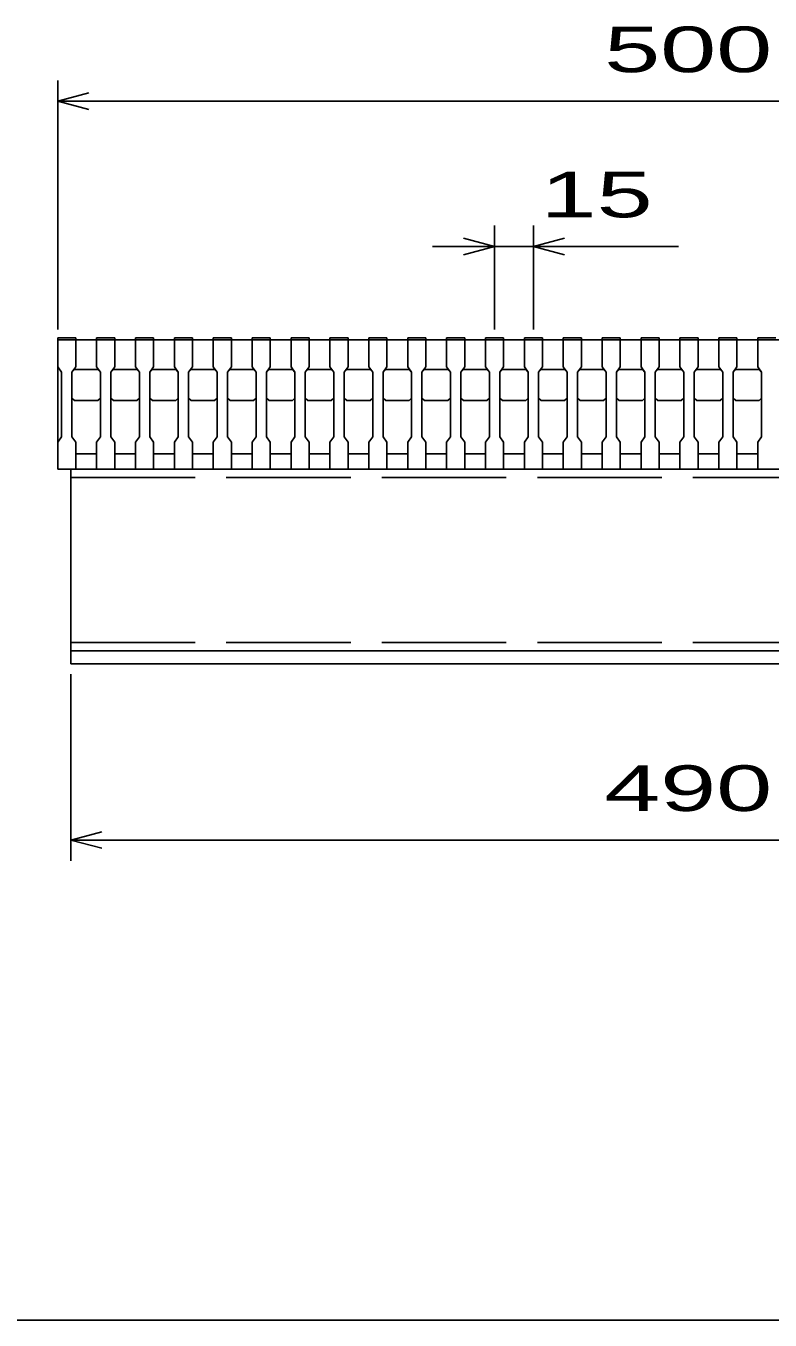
# Model space of a CAD drawing. Units: millimetres, scale not verified. Extents: x -1456 to 1385, y -1026 to 843.
# Drawn here: x -999.3 to -712.2, y -917.2 to -417.9 of the extents above; entities that cross this region are included whole.
import ezdxf
from ezdxf.enums import TextEntityAlignment as Align

# ---------------------------------------------------------------- set-up
doc = ezdxf.new("R2010")
doc.units = ezdxf.units.MM
doc.header["$LTSCALE"] = 8
doc.linetypes.add('DASHED', pattern=[7.5, 6, -1.5])
for name, color, linetype, lineweight in [('0_2', 150, 'Continuous', 25), ('16', 3, 'Continuous', 25), ('22', 4, 'Continuous', 25)]:
    doc.layers.add(name, color=color, linetype=linetype, lineweight=lineweight)
doc.styles.add('ベクトル', font='')
doc.styles.get('ベクトル').set_extended_font_data('ベクトル')

msp = doc.modelspace()

# ---------------------------------------------------------------- linework, layer by layer
at = {"layer": '0_2'}
msp.add_line((1384.8, -917.2), (-1383.2, -917.2), dxfattribs=at)
at = {"layer": '16'}
for p, q in [((-987, -539), (-987, -538.3)), ((-987, -538.3), (-980, -538.3)), ((-987, -539), (-987, -549.5)), ((-980, -539), (-987, -539)), ((-987, -539), (-987, -583)), ((-987, -539), (-487, -539)), ((-980, -538.3), (-980, -539)), ((-980, -549.5), (-980, -539)), ((-972, -539), (-972, -538.3)), ((-972, -538.3), (-965, -538.3)), ((-972, -539), (-972, -549.5)), ((-965, -539), (-972, -539)), ((-965, -538.3), (-965, -539)), ((-965, -549.5), (-965, -539)), ((-957, -539), (-957, -538.3)), ((-957, -538.3), (-950, -538.3)), ((-957, -539), (-957, -549.5)), ((-950, -539), (-957, -539)), ((-950, -538.3), (-950, -539)), ((-950, -549.5), (-950, -539)), ((-942, -539), (-942, -538.3)), ((-942, -538.3), (-935, -538.3)), ((-942, -539), (-942, -549.5)), ((-935, -539), (-942, -539)), ((-935, -538.3), (-935, -539)), ((-935, -549.5), (-935, -539)), ((-927, -539), (-927, -538.3)), ((-927, -538.3), (-920, -538.3)), ((-927, -539), (-927, -549.5)), ((-920, -539), (-927, -539)), ((-920, -538.3), (-920, -539)), ((-920, -549.5), (-920, -539)), ((-912, -539), (-912, -538.3)), ((-912, -538.3), (-905, -538.3)), ((-912, -539), (-912, -549.5)), ((-905, -539), (-912, -539)), ((-905, -538.3), (-905, -539)), ((-905, -549.5), (-905, -539)), ((-897, -539), (-897, -538.3)), ((-897, -538.3), (-890, -538.3)), ((-897, -539), (-897, -549.5)), ((-890, -539), (-897, -539)), ((-890, -538.3), (-890, -539)), ((-890, -549.5), (-890, -539)), ((-882, -539), (-882, -538.3)), ((-882, -538.3), (-875, -538.3)), ((-882, -539), (-882, -549.5)), ((-875, -539), (-882, -539)), ((-875, -538.3), (-875, -539)), ((-875, -549.5), (-875, -539)), ((-867, -539), (-867, -538.3)), ((-867, -538.3), (-860, -538.3)), ((-867, -539), (-867, -549.5)), ((-860, -539), (-867, -539)), ((-860, -538.3), (-860, -539)), ((-860, -549.5), (-860, -539)), ((-852, -539), (-852, -538.3)), ((-852, -538.3), (-845, -538.3)), ((-852, -539), (-852, -549.5)), ((-845, -539), (-852, -539)), ((-845, -538.3), (-845, -539)), ((-845, -549.5), (-845, -539)), ((-837, -539), (-837, -538.3)), ((-837, -538.3), (-830, -538.3)), ((-837, -539), (-837, -549.5)), ((-830, -539), (-837, -539)), ((-830, -538.3), (-830, -539)), ((-830, -549.5), (-830, -539)), ((-822, -539), (-822, -538.3)), ((-822, -538.3), (-815, -538.3)), ((-822, -539), (-822, -549.5)), ((-815, -539), (-822, -539)), ((-815, -538.3), (-815, -539)), ((-815, -549.5), (-815, -539)), ((-807, -539), (-807, -538.3)), ((-807, -538.3), (-800, -538.3)), ((-807, -539), (-807, -549.5)), ((-800, -539), (-807, -539)), ((-800, -538.3), (-800, -539)), ((-800, -549.5), (-800, -539)), ((-792, -539), (-792, -538.3)), ((-792, -538.3), (-785, -538.3)), ((-792, -539), (-792, -549.5)), ((-785, -539), (-792, -539)), ((-785, -538.3), (-785, -539)), ((-785, -549.5), (-785, -539)), ((-777, -539), (-777, -538.3)), ((-777, -538.3), (-770, -538.3)), ((-777, -539), (-777, -549.5)), ((-770, -539), (-777, -539)), ((-770, -538.3), (-770, -539)), ((-770, -549.5), (-770, -539)), ((-762, -539), (-762, -538.3)), ((-762, -538.3), (-755, -538.3)), ((-762, -539), (-762, -549.5)), ((-755, -539), (-762, -539)), ((-755, -538.3), (-755, -539)), ((-755, -549.5), (-755, -539)), ((-747, -539), (-747, -538.3)), ((-747, -538.3), (-740, -538.3)), ((-747, -539), (-747, -549.5)), ((-740, -539), (-747, -539)), ((-740, -538.3), (-740, -539)), ((-740, -549.5), (-740, -539)), ((-732, -539), (-732, -538.3)), ((-732, -538.3), (-725, -538.3)), ((-732, -539), (-732, -549.5)), ((-725, -539), (-732, -539)), ((-725, -538.3), (-725, -539)), ((-725, -549.5), (-725, -539)), ((-717, -539), (-717, -538.3)), ((-717, -538.3), (-710, -538.3)), ((-717, -539), (-717, -549.5)), ((-710, -539), (-717, -539)), ((-987, -549.5), (-985.5, -551.5)), ((-985.5, -551.5), (-985.5, -576.5)), ((-981.5, -551.5), (-980, -549.5)), ((-981.5, -551.5), (-980.5, -550.5)), ((-981.5, -576.5), (-981.5, -551.5)), ((-980.5, -550.5), (-971.5, -550.5)), ((-972, -549.5), (-970.5, -551.5)), ((-971.5, -550.5), (-970.5, -551.5)), ((-970.5, -551.5), (-970.5, -576.5)), ((-966.5, -551.5), (-965, -549.5)), ((-966.5, -551.5), (-965.5, -550.5)), ((-966.5, -576.5), (-966.5, -551.5)), ((-965.5, -550.5), (-956.5, -550.5)), ((-957, -549.5), (-955.5, -551.5)), ((-956.5, -550.5), (-955.5, -551.5)), ((-955.5, -551.5), (-955.5, -576.5)), ((-951.5, -551.5), (-950, -549.5)), ((-951.5, -551.5), (-950.5, -550.5)), ((-951.5, -576.5), (-951.5, -551.5)), ((-950.5, -550.5), (-941.5, -550.5)), ((-942, -549.5), (-940.5, -551.5)), ((-941.5, -550.5), (-940.5, -551.5)), ((-940.5, -551.5), (-940.5, -576.5)), ((-936.5, -551.5), (-935, -549.5)), ((-936.5, -551.5), (-935.5, -550.5)), ((-936.5, -576.5), (-936.5, -551.5)), ((-935.5, -550.5), (-926.5, -550.5)), ((-927, -549.5), (-925.5, -551.5)), ((-926.5, -550.5), (-925.5, -551.5)), ((-925.5, -551.5), (-925.5, -576.5)), ((-921.5, -551.5), (-920, -549.5)), ((-921.5, -551.5), (-920.5, -550.5)), ((-921.5, -576.5), (-921.5, -551.5)), ((-920.5, -550.5), (-911.5, -550.5)), ((-912, -549.5), (-910.5, -551.5)), ((-911.5, -550.5), (-910.5, -551.5)), ((-910.5, -551.5), (-910.5, -576.5)), ((-906.5, -551.5), (-905, -549.5)), ((-906.5, -551.5), (-905.5, -550.5)), ((-906.5, -576.5), (-906.5, -551.5)), ((-905.5, -550.5), (-896.5, -550.5)), ((-897, -549.5), (-895.5, -551.5)), ((-896.5, -550.5), (-895.5, -551.5)), ((-895.5, -551.5), (-895.5, -576.5)), ((-891.5, -551.5), (-890, -549.5)), ((-891.5, -551.5), (-890.5, -550.5)), ((-891.5, -576.5), (-891.5, -551.5)), ((-890.5, -550.5), (-881.5, -550.5)), ((-882, -549.5), (-880.5, -551.5)), ((-881.5, -550.5), (-880.5, -551.5)), ((-880.5, -551.5), (-880.5, -576.5)), ((-876.5, -551.5), (-875, -549.5)), ((-876.5, -551.5), (-875.5, -550.5)), ((-876.5, -576.5), (-876.5, -551.5)), ((-875.5, -550.5), (-866.5, -550.5)), ((-867, -549.5), (-865.5, -551.5)), ((-866.5, -550.5), (-865.5, -551.5)), ((-865.5, -551.5), (-865.5, -576.5)), ((-861.5, -551.5), (-860, -549.5)), ((-861.5, -551.5), (-860.5, -550.5)), ((-861.5, -576.5), (-861.5, -551.5)), ((-860.5, -550.5), (-851.5, -550.5)), ((-852, -549.5), (-850.5, -551.5)), ((-851.5, -550.5), (-850.5, -551.5)), ((-850.5, -551.5), (-850.5, -576.5)), ((-846.5, -551.5), (-845, -549.5)), ((-846.5, -551.5), (-845.5, -550.5)), ((-846.5, -576.5), (-846.5, -551.5)), ((-845.5, -550.5), (-836.5, -550.5)), ((-837, -549.5), (-835.5, -551.5)), ((-836.5, -550.5), (-835.5, -551.5)), ((-835.5, -551.5), (-835.5, -576.5)), ((-831.5, -551.5), (-830, -549.5)), ((-831.5, -551.5), (-830.5, -550.5)), ((-831.5, -576.5), (-831.5, -551.5)), ((-830.5, -550.5), (-821.5, -550.5)), ((-822, -549.5), (-820.5, -551.5)), ((-821.5, -550.5), (-820.5, -551.5)), ((-820.5, -551.5), (-820.5, -576.5)), ((-816.5, -551.5), (-815, -549.5)), ((-816.5, -551.5), (-815.5, -550.5)), ((-816.5, -576.5), (-816.5, -551.5)), ((-815.5, -550.5), (-806.5, -550.5)), ((-807, -549.5), (-805.5, -551.5)), ((-806.5, -550.5), (-805.5, -551.5)), ((-805.5, -551.5), (-805.5, -576.5)), ((-801.5, -551.5), (-800, -549.5)), ((-801.5, -551.5), (-800.5, -550.5)), ((-801.5, -576.5), (-801.5, -551.5)), ((-800.5, -550.5), (-791.5, -550.5)), ((-792, -549.5), (-790.5, -551.5)), ((-791.5, -550.5), (-790.5, -551.5)), ((-790.5, -551.5), (-790.5, -576.5)), ((-786.5, -551.5), (-785, -549.5)), ((-786.5, -551.5), (-785.5, -550.5)), ((-786.5, -576.5), (-786.5, -551.5)), ((-785.5, -550.5), (-776.5, -550.5)), ((-777, -549.5), (-775.5, -551.5)), ((-776.5, -550.5), (-775.5, -551.5)), ((-775.5, -551.5), (-775.5, -576.5)), ((-771.5, -551.5), (-770, -549.5)), ((-771.5, -551.5), (-770.5, -550.5)), ((-771.5, -576.5), (-771.5, -551.5)), ((-770.5, -550.5), (-761.5, -550.5)), ((-762, -549.5), (-760.5, -551.5)), ((-761.5, -550.5), (-760.5, -551.5)), ((-760.5, -551.5), (-760.5, -576.5)), ((-756.5, -551.5), (-755, -549.5)), ((-756.5, -551.5), (-755.5, -550.5)), ((-756.5, -576.5), (-756.5, -551.5)), ((-755.5, -550.5), (-746.5, -550.5)), ((-747, -549.5), (-745.5, -551.5)), ((-746.5, -550.5), (-745.5, -551.5)), ((-745.5, -551.5), (-745.5, -576.5)), ((-741.5, -551.5), (-740, -549.5)), ((-741.5, -551.5), (-740.5, -550.5)), ((-741.5, -576.5), (-741.5, -551.5)), ((-740.5, -550.5), (-731.5, -550.5)), ((-732, -549.5), (-730.5, -551.5)), ((-731.5, -550.5), (-730.5, -551.5)), ((-730.5, -551.5), (-730.5, -576.5)), ((-726.5, -551.5), (-725, -549.5)), ((-726.5, -551.5), (-725.5, -550.5)), ((-726.5, -576.5), (-726.5, -551.5)), ((-725.5, -550.5), (-716.5, -550.5)), ((-717, -549.5), (-715.5, -551.5)), ((-716.5, -550.5), (-715.5, -551.5)), ((-715.5, -551.5), (-715.5, -576.5)), ((-980.5, -562.5), (-981.5, -561.5)), ((-971.5, -562.5), (-980.5, -562.5)), ((-970.5, -561.5), (-971.5, -562.5)), ((-965.5, -562.5), (-966.5, -561.5)), ((-956.5, -562.5), (-965.5, -562.5)), ((-955.5, -561.5), (-956.5, -562.5)), ((-950.5, -562.5), (-951.5, -561.5)), ((-941.5, -562.5), (-950.5, -562.5)), ((-940.5, -561.5), (-941.5, -562.5)), ((-935.5, -562.5), (-936.5, -561.5)), ((-926.5, -562.5), (-935.5, -562.5)), ((-925.5, -561.5), (-926.5, -562.5)), ((-920.5, -562.5), (-921.5, -561.5)), ((-911.5, -562.5), (-920.5, -562.5)), ((-910.5, -561.5), (-911.5, -562.5)), ((-905.5, -562.5), (-906.5, -561.5)), ((-896.5, -562.5), (-905.5, -562.5)), ((-895.5, -561.5), (-896.5, -562.5)), ((-890.5, -562.5), (-891.5, -561.5)), ((-881.5, -562.5), (-890.5, -562.5)), ((-880.5, -561.5), (-881.5, -562.5)), ((-875.5, -562.5), (-876.5, -561.5)), ((-866.5, -562.5), (-875.5, -562.5)), ((-865.5, -561.5), (-866.5, -562.5)), ((-860.5, -562.5), (-861.5, -561.5)), ((-851.5, -562.5), (-860.5, -562.5)), ((-850.5, -561.5), (-851.5, -562.5)), ((-845.5, -562.5), (-846.5, -561.5)), ((-836.5, -562.5), (-845.5, -562.5)), ((-835.5, -561.5), (-836.5, -562.5)), ((-830.5, -562.5), (-831.5, -561.5)), ((-821.5, -562.5), (-830.5, -562.5)), ((-820.5, -561.5), (-821.5, -562.5)), ((-815.5, -562.5), (-816.5, -561.5)), ((-806.5, -562.5), (-815.5, -562.5)), ((-805.5, -561.5), (-806.5, -562.5)), ((-800.5, -562.5), (-801.5, -561.5)), ((-791.5, -562.5), (-800.5, -562.5)), ((-790.5, -561.5), (-791.5, -562.5)), ((-785.5, -562.5), (-786.5, -561.5)), ((-776.5, -562.5), (-785.5, -562.5)), ((-775.5, -561.5), (-776.5, -562.5)), ((-770.5, -562.5), (-771.5, -561.5)), ((-761.5, -562.5), (-770.5, -562.5)), ((-760.5, -561.5), (-761.5, -562.5)), ((-755.5, -562.5), (-756.5, -561.5)), ((-746.5, -562.5), (-755.5, -562.5)), ((-745.5, -561.5), (-746.5, -562.5)), ((-740.5, -562.5), (-741.5, -561.5)), ((-731.5, -562.5), (-740.5, -562.5)), ((-730.5, -561.5), (-731.5, -562.5)), ((-725.5, -562.5), (-726.5, -561.5)), ((-716.5, -562.5), (-725.5, -562.5)), ((-715.5, -561.5), (-716.5, -562.5)), ((-985.5, -576.5), (-987, -578.5)), ((-987, -578.5), (-987, -589)), ((-980, -578.5), (-981.5, -576.5)), ((-980, -589), (-980, -578.5)), ((-970.5, -576.5), (-972, -578.5)), ((-972, -578.5), (-972, -589)), ((-965, -578.5), (-966.5, -576.5)), ((-965, -589), (-965, -578.5)), ((-955.5, -576.5), (-957, -578.5)), ((-957, -578.5), (-957, -589)), ((-950, -578.5), (-951.5, -576.5)), ((-950, -589), (-950, -578.5)), ((-940.5, -576.5), (-942, -578.5)), ((-942, -578.5), (-942, -589)), ((-935, -578.5), (-936.5, -576.5)), ((-935, -589), (-935, -578.5)), ((-925.5, -576.5), (-927, -578.5)), ((-927, -578.5), (-927, -589)), ((-920, -578.5), (-921.5, -576.5)), ((-920, -589), (-920, -578.5)), ((-910.5, -576.5), (-912, -578.5)), ((-912, -578.5), (-912, -589)), ((-905, -578.5), (-906.5, -576.5)), ((-905, -589), (-905, -578.5)), ((-895.5, -576.5), (-897, -578.5)), ((-897, -578.5), (-897, -589)), ((-890, -578.5), (-891.5, -576.5)), ((-890, -589), (-890, -578.5)), ((-880.5, -576.5), (-882, -578.5)), ((-882, -578.5), (-882, -589)), ((-875, -578.5), (-876.5, -576.5)), ((-875, -589), (-875, -578.5)), ((-865.5, -576.5), (-867, -578.5)), ((-867, -578.5), (-867, -589)), ((-860, -578.5), (-861.5, -576.5)), ((-860, -589), (-860, -578.5)), ((-850.5, -576.5), (-852, -578.5)), ((-852, -578.5), (-852, -589)), ((-845, -578.5), (-846.5, -576.5)), ((-845, -589), (-845, -578.5)), ((-835.5, -576.5), (-837, -578.5)), ((-837, -578.5), (-837, -589)), ((-830, -578.5), (-831.5, -576.5)), ((-830, -589), (-830, -578.5)), ((-820.5, -576.5), (-822, -578.5)), ((-822, -578.5), (-822, -589)), ((-815, -578.5), (-816.5, -576.5)), ((-815, -589), (-815, -578.5)), ((-805.5, -576.5), (-807, -578.5)), ((-807, -578.5), (-807, -589)), ((-800, -578.5), (-801.5, -576.5)), ((-800, -589), (-800, -578.5)), ((-790.5, -576.5), (-792, -578.5)), ((-792, -578.5), (-792, -589)), ((-785, -578.5), (-786.5, -576.5)), ((-785, -589), (-785, -578.5)), ((-775.5, -576.5), (-777, -578.5)), ((-777, -578.5), (-777, -589)), ((-770, -578.5), (-771.5, -576.5)), ((-770, -589), (-770, -578.5)), ((-760.5, -576.5), (-762, -578.5)), ((-762, -578.5), (-762, -589)), ((-755, -578.5), (-756.5, -576.5)), ((-755, -589), (-755, -578.5)), ((-745.5, -576.5), (-747, -578.5)), ((-747, -578.5), (-747, -589)), ((-740, -578.5), (-741.5, -576.5)), ((-740, -589), (-740, -578.5)), ((-730.5, -576.5), (-732, -578.5)), ((-732, -578.5), (-732, -589)), ((-725, -578.5), (-726.5, -576.5)), ((-725, -589), (-725, -578.5)), ((-715.5, -576.5), (-717, -578.5)), ((-717, -578.5), (-717, -589)), ((-980, -583), (-972, -583)), ((-965, -583), (-957, -583)), ((-950, -583), (-942, -583)), ((-935, -583), (-927, -583)), ((-920, -583), (-912, -583)), ((-905, -583), (-897, -583)), ((-890, -583), (-882, -583)), ((-875, -583), (-867, -583)), ((-860, -583), (-852, -583)), ((-845, -583), (-837, -583)), ((-830, -583), (-822, -583)), ((-815, -583), (-807, -583)), ((-800, -583), (-792, -583)), ((-785, -583), (-777, -583)), ((-770, -583), (-762, -583)), ((-755, -583), (-747, -583)), ((-740, -583), (-732, -583)), ((-725, -583), (-717, -583)), ((-987, -589), (-980, -589)), ((-982, -589), (-492, -589)), ((-982, -659), (-982, -589)), ((-972, -589), (-965, -589)), ((-957, -589), (-950, -589)), ((-942, -589), (-935, -589)), ((-927, -589), (-920, -589)), ((-912, -589), (-905, -589)), ((-897, -589), (-890, -589)), ((-882, -589), (-875, -589)), ((-867, -589), (-860, -589)), ((-852, -589), (-845, -589)), ((-837, -589), (-830, -589)), ((-822, -589), (-815, -589)), ((-807, -589), (-800, -589)), ((-792, -589), (-785, -589)), ((-777, -589), (-770, -589)), ((-762, -589), (-755, -589)), ((-747, -589), (-740, -589)), ((-732, -589), (-725, -589)), ((-717, -589), (-710, -589)), ((-492, -659), (-982, -659)), ((-982, -659), (-982, -664)), ((-492, -659), (-982, -659)), ((-982, -664), (-492, -664))]:
    msp.add_line(p, q, dxfattribs=at)
at = {"layer": '16', "linetype": 'DASHED'}
for p, q in [((-982, -592.2), (-492, -592.2)), ((-982, -655.8), (-492, -655.8))]:
    msp.add_line(p, q, dxfattribs=at)
at = {"layer": '22'}
for p, q in [((-987, -535), (-987, -439)), ((-987, -447), (-975, -443.8)), ((-975, -450.2), (-987, -447)), ((-987, -447), (-487, -447)), ((-818.5, -535), (-818.5, -495)), ((-803.5, -495), (-803.5, -535)), ((-818.5, -503), (-842.5, -503)), ((-818.5, -503), (-830.5, -499.8)), ((-830.5, -506.2), (-818.5, -503)), ((-818.5, -503), (-803.5, -503)), ((-803.5, -503), (-791.5, -499.8)), ((-791.5, -506.2), (-803.5, -503)), ((-803.5, -503), (-747.5, -503)), ((-982, -740), (-982, -668)), ((-982, -732), (-970, -728.8)), ((-970, -735.2), (-982, -732)), ((-982, -732), (-492, -732))]:
    msp.add_line(p, q, dxfattribs=at)

# ---------------------------------------------------------------- texts
at = {"layer": '22', "color": 2, "style": 'ベクトル', "width": 1.65}
for s, p in [(' 500 ', (-787, -427)), (' 15 ', (-811.5, -483)), (' 490 ', (-787, -712))]:
    msp.add_text(s, height=17.6, dxfattribs=at).set_placement(p, align=Align.MIDDLE_LEFT)

doc.saveas('drawing.dxf')
